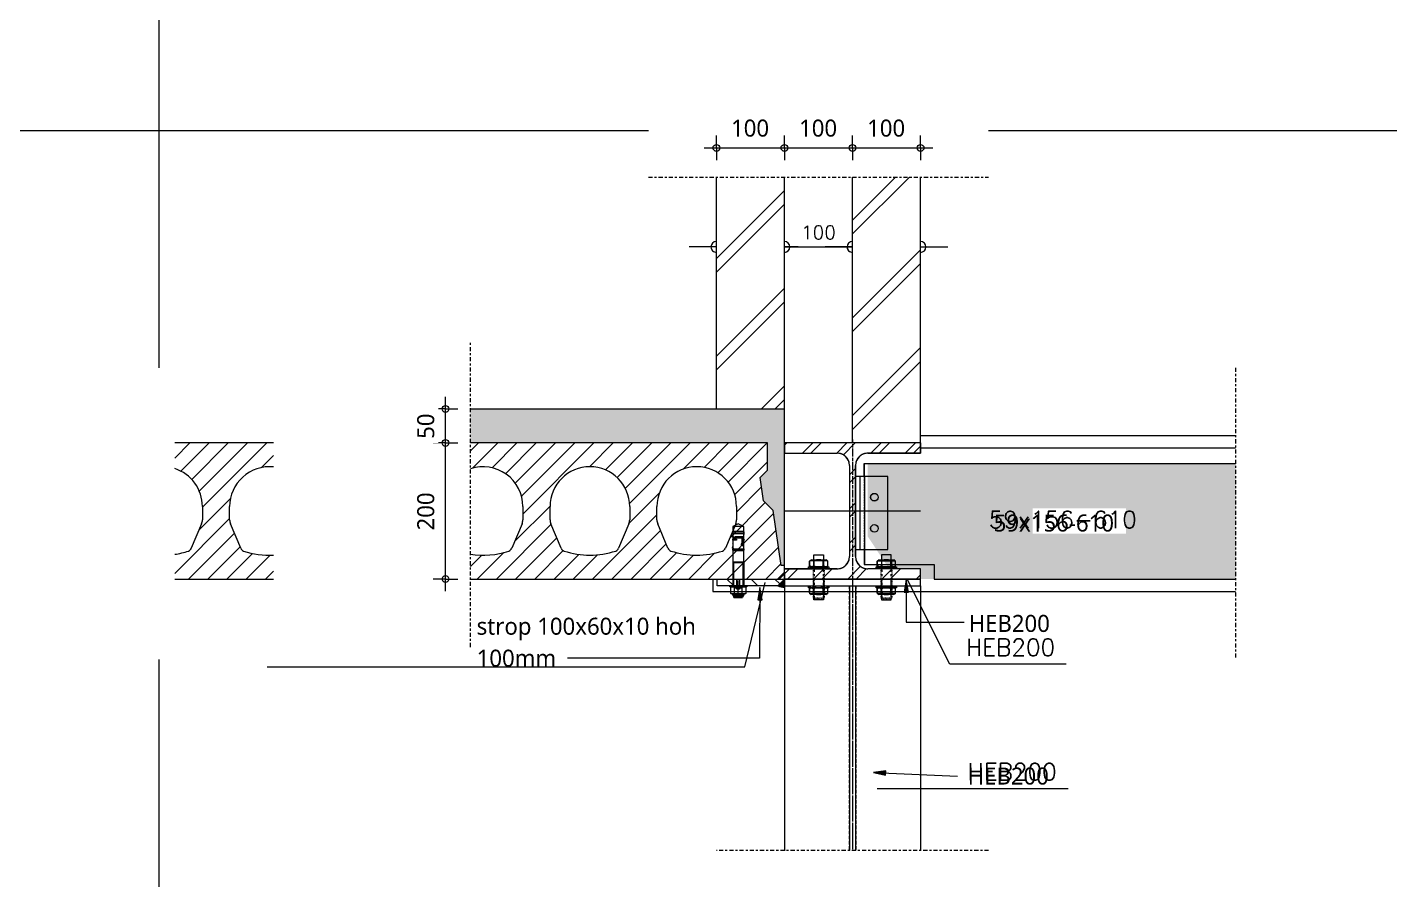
# Model space of a CAD drawing. Header units: millimetres. Extents: x -14163 to 55687, y -143 to 37302.
# Drawn here: x 22237 to 24240, y 33113 to 34366 of the extents above; entities that cross this region are included whole.
import ezdxf

# ---------------------------------------------------------------- set-up
doc = ezdxf.new("R2010")
doc.units = ezdxf.units.MM
for name, pattern in [('Dash', [6.35, 3.175, -3.175]), ('IMPORT-CENTER _3_', [1016, 635, -127, 127, -127]), ('IMPORT-DASHED2 _2_', [190.5, 127, -63.5]), ('IMPORT-HIDDEN2 _2_', [95.25, 63.5, -31.75]), ('MV_center', [15, 6, -3, 3, -3]), ('MV_hartlijn_staal', [6.6, 5, -0.8, 0, -0.8]), ('Streep 1_1', [2, 1, -1])]:
    doc.linetypes.add(name, pattern=pattern)
for name, color, linetype, lineweight in [('A-ANNO-DIMS', 211, 'Continuous', 13), ('A-ANNO-DIMS-10', 211, 'Continuous', 13), ('A-DETL', 90, 'Continuous', 13), ('A-DETL-GENF', 92, 'Continuous', 18), ('A-DETL-GENF-HDLN', 1, 'Dash', 18), ('A-DETL-IDEN', 3, 'Continuous', 18), ('ARCERING', 55, 'Continuous', 13), ('AS', 1, 'IMPORT-CENTER _3_', 13), ('doorbraakdetails_dwg', 8, 'Continuous', 13), ('G-ANNO-TEXT', 231, 'Continuous', 13), ('MAATVOERING', 1, 'Continuous', 13), ('STAAL', 2, 'Continuous', 13)]:
    doc.layers.add(name, color=color, linetype=linetype, lineweight=lineweight)
doc.styles.add('RomanS', font='romans__.ttf', dxfattribs={"height": 635})
doc.styles.add('RomanS_2', font='romans__.ttf', dxfattribs={"height": 508})
doc.styles.add('Segoe UI_3', font='segoeui.ttf', dxfattribs={"height": 25})
doc.dimstyles.new('2_5_mm', dxfattribs={"dimscale": 304.8, "dimtxt": 26.184099, "dimasz": 0.032808, "dimexe": 0.059055, "dimexo": 0.0625, "dimgap": 0.029528, "dimtad": 1, "dimdec": 0, "dimzin": 0, "dimdsep": 46, "dimtxsty": 'Segoe UI_3', "dimblk1": 'DOTBLANK', "dimblk2": 'DOTBLANK', "dimsah": 1, "dimcen": 0.09, "dimdle": 0.059055, "dimazin": 0, "dimtfac": 1, "dimtdec": 4, "dimtix": 1, "dimtmove": 0, "dimatfit": 3, "dimfxl": 0.059055, "dimfxlon": 1, "dimtvp": 1, "dimtfill": 1, "dimtolj": 1, "dimtzin": 0, "dimarcsym": 2})
pattern_1 = [(45, (0, 0), (-71.84205, 71.84205), []), (45, (20.32, 0), (-71.84205, 71.84205), [])]

# ---------------------------------------------------------------- blocks, each defined once
blk = doc.blocks.new('doorbraakdetails_dwg_HE200B-V40-Details Constructie')
at = {"layer": 'STAAL'}
for centre, start, end in [((-114.3, -167.64), 70.028763, 90), ((-114.3, -167.64), 25.028763, 64.971237), ((114.3, -167.64), 115.028763, 154.971237), ((114.3, -167.64), 90, 109.971237), ((-114.3, -167.64), 360, 19.971237), ((114.3, -167.64), 160.028763, 180), ((-114.3, -848.36), 295.028763, 334.971237), ((-114.3, -848.36), 340.028763, 0), ((114.3, -848.36), 180, 199.971237), ((114.3, -848.36), 205.028763, 244.971237), ((-114.3, -848.36), 270, 289.971237), ((114.3, -848.36), 250.028763, 270)]:
    blk.add_arc(centre, 91.44, start, end, dxfattribs=at)
blk = doc.blocks.new('doorbraakdetails_dwg_MOER-5098697-Details Constructie')
at = {"layer": 'ARCERING', "color": 2}
for p, q in [((-5.08, 3.74), (-5.08, 0.32)), ((-3.81, 4.06), (3.81, 4.06)), ((-3.81, 0), (3.81, 0)), ((-2.54, 3.74), (-2.54, 0.32)), ((2.54, 3.74), (2.54, 0.32)), ((5.08, 3.74), (5.08, 0.32))]:
    blk.add_line(p, q, dxfattribs=at)
for centre, radius, start, end in [((-3.81, 1.4), 2.66, 61.49293, 118.50707), ((-3.81, 2.66), 2.66, 241.49293, 298.50707), ((0, -6.1), 10.16, 75.52249, 104.47751), ((0, 10.16), 10.16, 255.52249, 284.47751), ((3.81, 1.4), 2.66, 61.49293, 118.50707), ((3.81, 2.66), 2.66, 241.49293, 298.50707)]:
    blk.add_arc(centre, radius, start, end, dxfattribs=at)
blk = doc.blocks.new('doorbraakdetails_dwg_MOER_BOUT_MOER12_1OP10-V58-Details Constructie')
at = {"layer": 'MAATVOERING', "color": 2}
blk.add_line((15, 967), (15, 1397), dxfattribs=at)
at = {"layer": 'MAATVOERING', "color": 2, "flags": 128}
for points in [[(15, 1397), (320, 1397), (320, 967)], [(320, 652), (320, 5), (15, 5), (15, 652)]]:
    blk.add_lwpolyline(points, dxfattribs=at)
at = {"xscale": 56.25, "yscale": 56.25, "zscale": 56.25, "rotation": 180}
for p in [(168, 1219), (168, 430)]:
    blk.add_blockref('doorbraakdetails_dwg_MOER-5098697-Details Constructie', p, dxfattribs=at)
blk = doc.blocks.new('doorbraakdetails_dwg_MOER_BOUT_MOER12_1OP10-V59-Details Constructie')
at = {"layer": 'MAATVOERING', "color": 2}
blk.add_line((15, 967), (15, 1397), dxfattribs=at)
at = {"layer": 'MAATVOERING', "color": 2, "flags": 128}
for points in [[(15, 1397), (320, 1397), (320, 967)], [(320, 652), (320, 5), (15, 5), (15, 652)]]:
    blk.add_lwpolyline(points, dxfattribs=at)
at = {"xscale": 56.25, "yscale": 56.25, "zscale": 56.25, "rotation": 180}
for p in [(168, 1219), (168, 430)]:
    blk.add_blockref('doorbraakdetails_dwg_MOER-5098697-Details Constructie', p, dxfattribs=at)
blk = doc.blocks.new('doorbraakdetails_dwg_DOT2035-V12-Details Constructie')
at = {"layer": 'MAATVOERING'}
blk.add_line((0, 0), (10.16, 0), dxfattribs=at)
for start, end in [(360, 90), (270, 360)]:
    blk.add_arc((0, 0), 2.03, start, end, dxfattribs=at)
blk = doc.blocks.new('doorbraakdetails_dwg_DOT2035-V48-Details Constructie')
at = {"layer": 'MAATVOERING'}
blk.add_line((-5.08, 0), (0, 0), dxfattribs=at)
blk.add_arc((0, 0), 2.03, 90, 270, dxfattribs=at)
blk = doc.blocks.new('doorbraakdetails_dwg-4168051-Details Constructie')
at = {"layer": 'ARCERING'}
h = blk.add_hatch(color=8, dxfattribs=at)
h.paths.add_polyline_path([(216029, 171274), (222164, 171274), (222164, 175592), (208429, 175592), (208429, 172872), (209227, 171655), (210403, 171655), (210403, 171274)])
h.paths.add_polyline_path([(218078, 172962), (214585, 172962), (214585, 173914), (218078, 173914)])
blk.add_hatch(color=8, dxfattribs=at).paths.add_polyline_path([(205323, 170971), (205323, 171274), (205076, 171020), (205156, 170995), (205239, 170978)])
at = {"color": 250, "lineweight": 13}
blk.add_line((208134, 175104), (208134, 172371), dxfattribs=at)
at = {"color": 250, "lineweight": 13, "flags": 128}
blk.add_lwpolyline([(207977, 172371), (209177, 172371), (209177, 175104), (207977, 175104)], dxfattribs=at)
at = {"color": 1, "lineweight": 13, "flags": 128}
blk.add_lwpolyline([(205069, 171274), (205128, 171274), (205323, 171469)], dxfattribs=at)
at = {"color": 250, "lineweight": 13}
for centre in [(208683, 174328), (208683, 173163)]:
    blk.add_circle(centre, 142, dxfattribs=at)
blk.add_arc((205350, 171757), 787, 249.5793, 268.0301, dxfattribs=at)
at = {"layer": 'ARCERING'}
for p, q in [((222164, 176617), (210657, 176617)), ((203432, 171020), (203178, 171274)), ((204330, 171020), (204076, 171274)), ((205145, 171092), (204963, 171274))]:
    blk.add_line(p, q, dxfattribs=at)
at = {"layer": 'ARCERING', "flags": 128}
blk.add_lwpolyline([(202647, 171274), (202647, 170812), (222164, 170812)], dxfattribs=at)
at = {"layer": 'AS'}
for p, q in [((203600, 170589), (203600, 171274)), ((207863, 171274), (207863, 161131))]:
    blk.add_line(p, q, dxfattribs=at)
at = {"layer": 'MAATVOERING'}
for p, q in [((181974, 179157), (181974, 223774)), ((200243, 188003), (161641, 188003)), ((242294, 188003), (212943, 188003)), ((205831, 183672), (207355, 183672)), ((181974, 2540), (181974, 168272)), ((215915, 163443), (208781, 163443))]:
    blk.add_line(p, q, dxfattribs=at)
at = {"layer": 'MAATVOERING', "flags": 128}
for points in [[(186006, 167998), (203846, 167998), (204597, 171149)], [(215841, 168090), (211495, 168090), (209904, 171274)]]:
    blk.add_lwpolyline(points, dxfattribs=at)
at = {"layer": 'STAAL', "color": 1}
blk.add_line((210657, 176176), (222164, 176176), dxfattribs=at)
at = {"layer": 'STAAL', "linetype": 'IMPORT-HIDDEN2 _2_'}
blk.add_line((208303, 175104), (208303, 172371), dxfattribs=at)
at = {"layer": 'STAAL', "linetype": 'IMPORT-DASHED2 _2_'}
for p, q in [((207736, 171020), (207736, 161131)), ((207990, 171020), (207990, 161131))]:
    blk.add_line(p, q, dxfattribs=at)
at = {"layer": 'STAAL'}
blk.add_line((210403, 171020), (210403, 161131), dxfattribs=at)
at = {"layer": 'STAAL', "flags": 128}
for points in [[(208303, 175104), (208303, 175592), (222164, 175592)], [(208303, 172371), (208303, 171817), (210911, 171817), (210911, 171274), (222164, 171274)], [(205323, 171274), (205076, 171020), (202812, 171020), (202812, 171274)], [(203650, 171274), (203650, 170892), (203549, 170892), (203549, 171274)], [(205069, 171274), (205323, 171274), (205323, 171020), (205323, 161131)], [(205323, 171020), (210403, 171020), (210403, 171274)]]:
    blk.add_lwpolyline(points, dxfattribs=at)
blk.add_lwpolyline([(203460, 170994), (203460, 170943), (203740, 170943), (203740, 170994)], close=True, dxfattribs=at)
at = {"xscale": 100, "yscale": 100, "zscale": 100, "rotation": 180}
for name, p in [('doorbraakdetails_dwg_DOT2035-V12-Details Constructie', (202783, 183672)), ('doorbraakdetails_dwg_DOT2035-V48-Details Constructie', (205323, 183672)), ('doorbraakdetails_dwg_DOT2035-V12-Details Constructie', (207863, 183672))]:
    blk.add_blockref(name, p, dxfattribs=at)
for name, p, xscale, yscale, zscale in [('doorbraakdetails_dwg_DOT2035-V12-Details Constructie', (205323, 183672), 100, 100, 100), ('doorbraakdetails_dwg_DOT2035-V48-Details Constructie', (207863, 183672), 100, 100, 100), ('doorbraakdetails_dwg_DOT2035-V12-Details Constructie', (210403, 183672), 100, 100, 100), ('doorbraakdetails_dwg_HE200B-V40-Details Constructie', (207863, 176354), 5, 5, 5), ('doorbraakdetails_dwg_MOER_BOUT_MOER12_1OP10-V58-Details Constructie', (206396, 170487), 1.2075, 1.2075, 1.2075)]:
    blk.add_blockref(name, p, dxfattribs=dict(xscale=xscale, yscale=yscale, zscale=zscale))
at = {"extrusion": (0, 0, -1), "xscale": 1.2075, "yscale": 1.2075, "zscale": -1.2075}
blk.add_blockref('doorbraakdetails_dwg_MOER_BOUT_MOER12_1OP10-V59-Details Constructie', (-209330, 170487), dxfattribs=at)
at = {"layer": 'MAATVOERING', "color": 2, "line_spacing_factor": 0.983083}
for s, insert, char_height, width, attachment_point, style in [('100', (206593, 184467), 508, 1763.82, 2, 'RomanS_2'), ('59x156-610', (212951, 173812), 635, 7454.39, 1, 'RomanS'), ('HEB200', (212108, 169041), 635, 4670.59, 1, 'RomanS'), ('HEB200', (212165, 164394), 635, 4670.59, 1, 'RomanS')]:
    blk.add_mtext(s, dxfattribs=dict(at, insert=insert, char_height=char_height, width=width, attachment_point=attachment_point, style=style))
blk = doc.blocks.new('28 Staalprofielen- IPE_HEA_HEB 2d - HEB200-V98-Details Constructie')
at = {"layer": 'A-DETL-GENF', "lineweight": 13}
h = blk.add_hatch(dxfattribs=at)
h.set_pattern_fill('FP_194', color=256, style=0, pattern_type=2)
h.set_pattern_definition([(45, (-23450.02, -33655.008), (-25.144717, 25.144717), []), (45, (-23450.02, -33616.908), (-25.144717, 25.144717), [])])
h.paths.add_polyline_path([(100, -100), (100, -85), (22.5, -85), (17.8, -84.4), (13.5, -82.6), (9.8, -79.7), (6.9, -76), (5.1, -71.7), (4.5, -67), (4.5, 67), (5.1, 71.7), (6.9, 76), (9.8, 79.7), (13.5, 82.6), (17.8, 84.4), (22.5, 85), (100, 85), (100, 100), (-100, 100), (-100, 85), (-22.5, 85), (-17.8, 84.4), (-13.5, 82.6), (-9.8, 79.7), (-6.9, 76), (-5.1, 71.7), (-4.5, 67), (-4.5, -67), (-5.1, -71.7), (-6.9, -76), (-9.8, -79.7), (-13.5, -82.6), (-17.8, -84.4), (-22.5, -85), (-100, -85), (-100, -100), (21.3, -100)])
at = {"layer": 'A-DETL-GENF', "linetype": 'MV_hartlijn_staal', "lineweight": 13}
blk.add_line((0, 105), (0, -100), dxfattribs=at)
at = {"layer": 'A-DETL-GENF'}
for p, q in [((100, 100), (-100, 100)), ((-100, 100), (-100, 85)), ((100, 100), (-100, 100)), ((-100, 100), (-100, 85)), ((-100, 85), (-22.5, 85)), ((-100, 85), (-22.5, 85)), ((22.5, 85), (100, 85)), ((100, 85), (22.5, 85)), ((100, 85), (100, 100)), ((100, 100), (100, 85)), ((-4.5, 67), (-4.5, -67)), ((-4.5, 67), (-4.5, -67)), ((4.5, -67), (4.5, 67)), ((4.5, 67), (4.5, -67)), ((-100, 0), (100, 0)), ((-22.5, -85), (-100, -85)), ((-100, -85), (-22.5, -85)), ((-100, -90), (-100, -100)), ((-100, -100), (-100, -90)), ((-100, -100), (100, -100)), ((100, -100), (-100, -100)), ((100, -85), (22.5, -85)), ((100, -85), (22.5, -85)), ((100, -100), (100, -85)), ((100, -100), (100, -85))]:
    blk.add_line(p, q, dxfattribs=at)
for centre, start, end in [((-22.5, 67), 0, 90), ((-22.5, 67), 360, 90), ((22.5, 67), 90, 180), ((22.5, 67), 90, 180), ((-22.5, -67), 270, 0), ((-22.5, -67), 270, 0), ((22.5, -67), 180, 270), ((22.5, -67), 180, 270)]:
    blk.add_arc(centre, 18, start, end, dxfattribs=at)
blk = doc.blocks.new('00 bout_moer - M16-4299269-Details Constructie')
at = {"layer": 'A-DETL-GENF'}
for p, q in [((-13, 11.6), (-11.7, 13)), ((-13, 11.6), (-11.1, 7.4)), ((-13, -11.1), (-13, 11.6)), ((-11.1, 7.4), (-13, 3.2)), ((-13, 3.2), (-13, -3.2)), ((-11.7, 13), (-4, 13)), ((-11.1, 7.4), (-4.6, 7.4)), ((-4.6, 7.4), (-2.8, 11.6)), ((-2.8, 3.2), (-4.6, 7.4)), ((-4, 13), (-2.8, 11.6)), ((-2.8, 0), (-2.8, 14.9)), ((-2.8, 14.9), (0, 14.9)), ((-2.8, 11.6), (-2.8, 0)), ((-2.8, -3.2), (-2.8, 3.2)), ((-2.8, -14.9), (-2.8, 0)), ((-2.8, 0), (-2.8, -11.1)), ((0, 14.9), (0, -14.9)), ((25, -14.9), (25, 14.9)), ((25, 14.9), (27.8, 14.9)), ((27.8, 14.9), (27.8, 0)), ((27.8, 11.1), (29.2, 13)), ((27.8, 0), (27.8, 11.1)), ((27.8, 11.1), (29.6, 7.2)), ((29.6, 7.2), (27.8, 3.2)), ((27.8, 3.2), (27.8, -3.2)), ((27.8, -11.6), (27.8, 0)), ((27.8, 0), (27.8, -14.9)), ((29.2, 13), (36.8, 13)), ((36.1, 7.2), (29.6, 7.2)), ((36.1, 7.2), (38, 11.1)), ((38, 3.2), (36.1, 7.2)), ((36.8, 13), (38, 11.1)), ((38, 11.1), (38, -11.6)), ((38, -3.2), (38, 3.2)), ((-13, -3.2), (-11.1, -7.2)), ((-11.1, -7.2), (-13, -11.1)), ((-11.8, -13), (-13, -11.1)), ((-4.2, -13), (-11.8, -13)), ((-11.1, -7.2), (-4.6, -7.2)), ((-4.6, -7.2), (-2.8, -3.2)), ((-2.8, -11.1), (-4.6, -7.2)), ((-2.8, -11.1), (-4.2, -13)), ((0, -14.9), (-2.8, -14.9)), ((27.8, -14.9), (25, -14.9)), ((27.8, -3.2), (29.6, -7.4)), ((29.6, -7.4), (27.8, -11.6)), ((29, -13), (27.8, -11.6)), ((36.7, -13), (29, -13)), ((36.1, -7.4), (29.6, -7.4)), ((36.1, -7.4), (38, -3.2)), ((38, -11.6), (36.1, -7.4)), ((38, -11.6), (36.7, -13))]:
    blk.add_line(p, q, dxfattribs=at)
at = {"layer": 'A-DETL-GENF', "linetype": 'Streep 1_1', "lineweight": 13}
for p, q in [((0, 8), (42.7, 8)), ((44.7, 6.5), (42.7, 8)), ((42.7, -8), (42.7, 8)), ((44.7, 6.5), (44.7, -6.5)), ((0, -8), (42.7, -8)), ((44.7, -6.5), (42.7, -8))]:
    blk.add_line(p, q, dxfattribs=at)
at = {"layer": 'A-DETL-GENF-HDLN'}
for p, q in [((0, 8), (1.5, 6.5)), ((0, 8), (0, -8)), ((1.5, 6.5), (42.7, 6.5)), ((0, -8), (1.5, -6.5)), ((1.5, -6.5), (42.7, -6.5))]:
    blk.add_line(p, q, dxfattribs=at)
blk = doc.blocks.new('23 VBI kanaalplaat - KPV200-V99-Details Constructie')
at = {"layer": 'A-DETL-GENF', "lineweight": 5}
h = blk.add_hatch(dxfattribs=at)
h.set_pattern_fill('FP_195', color=256, style=0, pattern_type=2)
h.set_pattern_definition([(45, (-22150.019, -33555.008), (-14.142136, 14.142136), [])])
h.paths.add_polyline_path([(738.5, 0), (1190, 0), (1200, 10), (1200, 20), (1195, 20), (1183.5, 100.6), (1169.3, 114.7), (1164.4, 149.4), (1175, 160), (1175, 200), (738.5, 200), (738.5, 161.9), (741.9, 163), (749.4, 164.5), (757, 165), (764.6, 164.5), (772.1, 163), (779.4, 160.5), (786.3, 157.2), (792.6, 152.9), (798.4, 147.9), (803.4, 142.1), (807.7, 135.8), (811, 128.9), (813.5, 121.6), (815, 114.2), (815.5, 106.5), (815.5, 86.9), (815.2, 83.9), (814.3, 81.1), (799.2, 45.1), (798.5, 43.8), (797.5, 42.7), (796.3, 41.8), (795, 41.2), (782.5, 37.7), (769.9, 35.7), (757, 35), (744.1, 35.7), (738.5, 36.6), (738.5, 26.8)])
h.paths.add_polyline_path([(303.8, 0), (448.8, 0), (448.8, 35.3), (443, 35), (430.1, 35.7), (417.5, 37.7), (405, 41.2), (403.7, 41.8), (402.5, 42.7), (401.5, 43.8), (400.8, 45.1), (385.7, 81.1), (384.8, 83.9), (384.5, 86.9), (384.5, 106.5), (385, 114.2), (386.5, 121.6), (389, 128.9), (392.3, 135.8), (396.6, 142.1), (401.6, 147.9), (407.4, 152.9), (413.8, 157.2), (420.7, 160.6), (427.9, 163), (435.4, 164.5), (443, 165), (448.8, 164.6), (448.8, 200), (303.8, 200), (303.8, 162.1), (308.4, 160.5), (315.3, 157.2), (321.6, 152.9), (327.4, 147.9), (332.4, 142.1), (336.7, 135.8), (340, 128.9), (342.5, 121.6), (344, 114.2), (344.5, 106.5), (344.5, 86.9), (344.2, 83.9), (343.3, 81.1), (328.2, 45.1), (327.5, 43.8), (326.5, 42.7), (325.3, 41.8), (324, 41.2), (311.5, 37.7), (303.8, 36.5), (303.8, 17.4)])
h.paths.add_polyline_path([(14.1, 0), (14.1, 83.6), (5, 20), (0, 20), (0, 10), (10, 0)])
h.paths.add_polyline_path([(1071, 35), (1058.1, 35.7), (1045.5, 37.7), (1033, 41.2), (1031.7, 41.8), (1030.5, 42.7), (1029.5, 43.8), (1028.8, 45.1), (1013.7, 81.1), (1012.8, 83.9), (1012.5, 86.9), (1012.5, 106.5), (1013, 114.2), (1014.5, 121.6), (1017, 128.9), (1020.3, 135.8), (1024.6, 142.1), (1029.6, 147.9), (1035.4, 152.9), (1041.8, 157.2), (1048.6, 160.5), (1055.9, 163), (1063.4, 164.5), (1071, 165), (1078.6, 164.5), (1086.1, 163), (1093.4, 160.5), (1100.3, 157.2), (1106.6, 152.9), (1112.4, 147.9), (1117.4, 142.1), (1121.7, 135.8), (1125, 128.9), (1127.5, 121.6), (1129, 114.2), (1129.5, 106.5), (1129.5, 86.9), (1129.2, 83.9), (1128.3, 81.1), (1113.2, 45.1), (1112.5, 43.8), (1111.5, 42.7), (1110.3, 41.8), (1109, 41.2), (1096.5, 37.7), (1083.9, 35.7)])
h.paths.add_polyline_path([(914, 35), (901.1, 35.7), (888.5, 37.7), (876, 41.2), (874.7, 41.8), (873.5, 42.7), (872.5, 43.8), (871.8, 45.1), (856.7, 81.1), (855.8, 83.9), (855.5, 86.9), (855.5, 106.5), (856, 114.2), (857.5, 121.6), (860, 128.9), (863.3, 135.8), (867.6, 142.1), (872.6, 147.9), (878.4, 152.9), (884.8, 157.2), (891.6, 160.5), (898.9, 163), (906.4, 164.5), (914, 165), (921.6, 164.5), (929.1, 163), (936.4, 160.5), (943.3, 157.2), (949.6, 152.9), (955.4, 147.9), (960.4, 142.1), (964.7, 135.8), (968, 128.9), (970.5, 121.6), (972, 114.2), (972.5, 106.5), (972.5, 86.9), (972.2, 83.9), (971.3, 81.1), (956.2, 45.1), (955.5, 43.8), (954.5, 42.7), (953.3, 41.8), (952, 41.2), (939.5, 37.7), (926.9, 35.7)])
at = {"layer": 'A-DETL-GENF'}
for p, q in [((448.8, 200), (303.8, 200)), ((1175, 200), (738.5, 200)), ((1175, 160), (1175, 200)), ((1164.4, 149.4), (1175, 160)), ((1169.3, 114.7), (1164.4, 149.4)), ((344.5, 106.5), (344.5, 86.9)), ((384.5, 86.9), (384.5, 106.5)), ((815.5, 106.5), (815.5, 86.9)), ((855.5, 86.9), (855.5, 106.5)), ((972.5, 106.5), (972.5, 86.9)), ((1012.5, 86.9), (1012.5, 106.5)), ((1129.5, 106.5), (1129.5, 86.9)), ((1183.5, 100.6), (1169.3, 114.7)), ((1195, 20), (1183.5, 100.6)), ((14.1, 83.6), (5, 20)), ((343.3, 81.1), (328.2, 45.1)), ((400.8, 45.1), (385.7, 81.1)), ((814.3, 81.1), (799.2, 45.1)), ((871.8, 45.1), (856.7, 81.1)), ((971.3, 81.1), (956.2, 45.1)), ((1028.8, 45.1), (1013.7, 81.1)), ((1128.3, 81.1), (1113.2, 45.1)), ((5, 20), (0, 20)), ((0, 20), (0, 10)), ((0, 10), (10, 0)), ((10, 0), (14.1, 0)), ((303.8, 0), (448.8, 0)), ((738.5, 0), (1190, 0)), ((1190, 0), (1200, 10)), ((1200, 20), (1195, 20)), ((1200, 10), (1200, 20))]:
    blk.add_line(p, q, dxfattribs=at)
for centre, radius, start, end in [((286, 106.5), 58.5, 0, 72.2713), ((443, 106.5), 58.5, 84.3323, 180), ((757, 106.5), 58.5, 0, 108.5178), ((914, 106.5), 58.5, 0, 180), ((1071, 106.5), 58.5, 0, 180), ((329.5, 86.9), 15, 337.2259, 360), ((399.5, 86.9), 15, 180, 202.7741), ((800.5, 86.9), 15, 337.2259, 0), ((870.5, 86.9), 15, 180, 202.7741), ((957.5, 86.9), 15, 337.2259, 0), ((1027.5, 86.9), 15, 180, 202.7741), ((1114.5, 86.9), 15, 337.2259, 0), ((286, 155.3), 120.3, 278.5262, 288.4104), ((321.8, 47.8), 7, 288.4104, 337.2259), ((407.2, 47.8), 7, 202.7741, 251.5896), ((443, 155.3), 120.3, 251.5896, 272.754), ((757, 155.3), 120.3, 261.1037, 288.4104), ((792.8, 47.8), 7, 288.4104, 337.2259), ((878.2, 47.8), 7, 202.7741, 251.5896), ((914, 155.3), 120.3, 251.5896, 288.4104), ((949.8, 47.8), 7, 288.4104, 337.2259), ((1035.2, 47.8), 7, 202.7741, 251.5896), ((1071, 155.3), 120.3, 251.5896, 288.4104), ((1106.8, 47.8), 7, 288.4104, 337.2259)]:
    blk.add_arc(centre, radius, start, end, dxfattribs=at)
blk = doc.blocks.new('28 snelboutanker 2d - Snelboutanker M16-3577383-Details Constructie')
at = {"layer": 'A-DETL-GENF', "lineweight": 5}
for p, q in [((-12.5, 1.6), (-10.5, 1.6)), ((-12.5, 0), (-12.5, 1.6)), ((12.5, 0), (-12.5, 0)), ((-11.2, 11.5), (-10.5, 11.9)), ((-11.2, 2), (-11.2, 11.5)), ((-10.5, 1.6), (-11.2, 2)), ((-10.5, 11.9), (10.5, 11.9)), ((10.5, 1.6), (-10.5, 1.6)), ((-8, 13.2), (-6.7, 15.2)), ((-8, 13.2), (8, 13.2)), ((-8, 13.2), (-8, 11.9)), ((-6.7, 16.3), (-6.3, 17.4)), ((-6.7, 16.3), (-6.7, 15.2)), ((-6.7, 16.3), (6.8, 16.3)), ((-6.7, 15.2), (6.8, 15.2)), ((6.4, 17.4), (-6.3, 17.4)), ((-5.4, 10.9), (-5.4, 2.5)), ((5.4, 10.9), (5.4, 2.5)), ((6.4, 17.4), (6.8, 16.3)), ((6.8, 15.2), (6.8, 16.3)), ((6.8, 15.2), (8, 13.2)), ((8, 13.2), (8, 11.9)), ((10.5, 11.9), (11.2, 11.5)), ((11.2, 2), (10.5, 1.6)), ((10.5, 1.6), (12.5, 1.6)), ((11.2, 11.5), (11.2, 2)), ((12.5, 1.6), (12.5, 0)), ((-8, 0), (-8, -33.8)), ((-8, -33.8), (-8, 0)), ((-7.2, 0), (-7.2, -33.8)), ((7.2, -33.8), (7.2, 0)), ((8, -33.8), (8, 0)), ((-8, -33.8), (8, -33.8)), ((-7.5, -34.7), (-8, -33.8)), ((-7.5, -52), (-7.5, -34.7)), ((-7.5, -34.7), (7.5, -34.7)), ((7.5, -34.7), (8, -33.8)), ((7.5, -34.7), (7.5, -52)), ((-8, -54.2), (-8, -87)), ((-7.9, -52.2), (7.9, -52.2)), ((-7.9, -54.2), (-7.9, -52.2)), ((7.9, -54.2), (-7.9, -54.2)), ((7.5, -52), (-7.5, -52)), ((-1, -54.2), (-7, -54.2)), ((7.3, -54.2), (7.3, -55.2)), ((7.3, -55.2), (8.7, -55.2)), ((7.9, -52.2), (7.9, -54.2)), ((8, -87), (8, -54.2)), ((8.7, -55.2), (8, -58)), ((-8, -68.6), (-8.4, -67.2)), ((-6.9, -67.2), (-8.4, -67.2)), ((-8, -68.6), (-6.9, -68.6)), ((-7.4, -70.2), (-8, -72)), ((-8, -70.2), (-6.1, -70.2)), ((-8, -72), (-6.3, -72)), ((-7.9, -76.8), (-7.4, -73.2)), ((7.9, -76.8), (-7.9, -76.8)), ((-7.9, -79.2), (-7.9, -76.8)), ((7.9, -79.2), (-7.9, -79.2)), ((-6.2, -70.7), (-7.6, -70.7)), ((-7.5, -67.2), (-7.5, -68.6)), ((-7.4, -73.2), (-7.2, -72)), ((-7.3, -61.7), (-7, -60.7)), ((-7.1, -80), (7.1, -80)), ((-6.9, -67.2), (-6.9, -68.6)), ((-6.1, -70.2), (-6.6, -72)), ((-5.7, -62.2), (-6.4, -61.4)), ((-6.3, -70.2), (-6.3, -61.6)), ((-6.3, -72), (-5.7, -70.2)), ((-6.1, -61.8), (-6.1, -70.2)), ((-5.7, -70.2), (-5.7, -62.2)), ((-5.6, -61.7), (-5.6, -70.2)), ((-5.6, -70.2), (-5.5, -72)), ((-5.6, -70.2), (8, -70.2)), ((-5.6, -70.7), (7.6, -70.7)), ((-5.5, -72), (5.1, -72)), ((2.8, -68.6), (2.8, -67.2)), ((2.8, -67.2), (7.9, -67.2)), ((7.9, -68.6), (2.8, -68.6)), ((5.1, -72), (5.1, -71.2)), ((5.1, -71.2), (6.8, -71.2)), ((6.4, -72), (6.4, -71.2)), ((8, -72), (6.4, -72)), ((6.8, -71.2), (6.8, -72)), ((7.2, -72), (7.4, -73.2)), ((7.4, -61.4), (8, -62.2)), ((7.4, -70.2), (8, -72)), ((7.4, -73.2), (7.9, -76.8)), ((7.9, -67.2), (7.9, -68.6)), ((7.9, -76.8), (7.9, -79.2)), ((-8, -87), (0.3, -91.2)), ((-8, -87), (8, -87)), ((0.3, -91.2), (8, -87))]:
    blk.add_line(p, q, dxfattribs=at)
for centre, radius, start, end in [((-8.9, 4.5), 7.36, 61.7668, 108.2332), ((-8.9, 9), 7.36, 251.7668, 298.2332), ((0, -34.8), 46, 83.2541, 96.7459), ((0, 18.2), 16.6, 251.013, 288.987), ((8.9, 4.5), 7.36, 71.7668, 118.2332), ((8.9, 9), 7.36, 241.7668, 288.2332), ((-7.4, -54.8), 0.6, 89.8954, 180), ((-5.9, -61), 1.78, 84.9998, 188.2319), ((-5.3, -61.2), 2.05, 103.7381, 195.3956), ((-4.9, -61.2), 2.1, 109.438, 164.2427), ((-6.2, -61.1), 1.91, 354.1759, 78.0781), ((9.4, -60.7), 1.88, 136.4811, 166.2224), ((-7.1, -79.2), 0.8, 180, 270), ((-7.4, -61.4), 0.356, 150.6084, 288.882), ((-4.6, -61.4), 0.341, 227.5131, 29.3441), ((7.1, -79.2), 0.8, 270, 0), ((13.1, -61.5), 5.66, 167.2611, 178.8521)]:
    blk.add_arc(centre, radius, start, end, dxfattribs=at)
for points in [[(-7.3, -61.7), (-6.9, -61.2), (-6.4, -60.8), (-6.3, -61.6)], [(-4.8, -61.7), (-5.2, -61.2), (-5.6, -60.9), (-5.6, -61.7)]]:
    blk.add_open_spline(points, degree=3, dxfattribs=at)
blk = doc.blocks.new('NLRS_00_DI_maskeer - Type 1-4234381-Details Constructie')
at = {"layer": 'A-DETL-GENF', "linetype": 'MV_center'}
blk.add_line((-100, 0), (300, 0), dxfattribs=at)
blk = doc.blocks.new('NLRS_00_DI_maskeer - Type 1-4234379-Details Constructie')
at = {"layer": 'A-DETL-GENF', "linetype": 'MV_center'}
blk.add_line((350, 0), (-100, 0), dxfattribs=at)
blk = doc.blocks.new('NLRS_00_DI_maskeer - Type 1-4235025-Details Constructie')
at = {"layer": 'A-DETL-GENF', "linetype": 'MV_center'}
blk.add_line((328.6, 0), (-100, 0), dxfattribs=at)
blk = doc.blocks.new('NLRS_00_DI_maskeer - Type 1-4235026-Details Constructie')
at = {"layer": 'A-DETL-GENF', "linetype": 'MV_center'}
blk.add_line((-100, 0), (400, 0), dxfattribs=at)
blk = doc.blocks.new('DIMBLOCK223-Details Constructie')
at = {"layer": 'A-ANNO-DIMS-10'}
for p, q in [((22851.8, 33755), (22833.8, 33755)), ((22851.8, 33537), (22851.8, 33755)), ((22851.8, 33755), (22869.8, 33755)), ((22851.8, 33555), (22833.8, 33555)), ((22851.8, 33555), (22869.8, 33555))]:
    blk.add_line(p, q, dxfattribs=at)
for centre in [(22851.8, 33755), (22851.8, 33555)]:
    blk.add_circle(centre, 5, dxfattribs=at)
at = {"layer": 'A-ANNO-DIMS-10', "color": 0, "insert": (22810.2, 33626.4), "char_height": 25, "width": 68.555, "attachment_point": 1, "rotation": 90, "line_spacing_factor": 1.142579, "style": 'Segoe UI_3', "bg_fill": 3, "box_fill_scale": 1.25, "bg_fill_color": 9, "bg_fill_true_color": 13158600, "bg_fill_transparency": 0}
blk.add_mtext('200', dxfattribs=at)
blk = doc.blocks.new('_DotBlank')
at = {"color": 0, "linetype": 'ByBlock', "lineweight": -2}
blk.add_line((-0.5, 0), (-1, 0), dxfattribs=at)
blk.add_circle((0, 0), 0.5, dxfattribs=at)
blk = doc.blocks.new('DIMBLOCK224-Details Constructie')
at = {"layer": 'A-ANNO-DIMS-10'}
for p, q in [((22851.8, 33805), (22833.8, 33805)), ((22851.8, 33755), (22851.8, 33823)), ((22851.8, 33805), (22869.8, 33805)), ((22851.8, 33755), (22833.8, 33755)), ((22851.8, 33755), (22869.8, 33755))]:
    blk.add_line(p, q, dxfattribs=at)
for centre in [(22851.8, 33805), (22851.8, 33755)]:
    blk.add_circle(centre, 5, dxfattribs=at)
at = {"layer": 'A-ANNO-DIMS-10', "color": 0, "insert": (22810.2, 33761), "char_height": 25, "width": 45.703, "attachment_point": 1, "rotation": 90, "line_spacing_factor": 1.142579, "style": 'Segoe UI_3', "bg_fill": 3, "box_fill_scale": 1.25, "bg_fill_color": 9, "bg_fill_true_color": 13158600, "bg_fill_transparency": 0}
blk.add_mtext('50', dxfattribs=at)
blk = doc.blocks.new('DIMBLOCK225-Details Constructie')
at = {"layer": 'A-ANNO-DIMS-10'}
for p, q in [((23250, 34188.7), (23250, 34206.7)), ((23350, 34188.7), (23350, 34206.7)), ((23232, 34188.7), (23350, 34188.7)), ((23250, 34188.7), (23250, 34170.7)), ((23350, 34188.7), (23350, 34170.7))]:
    blk.add_line(p, q, dxfattribs=at)
for centre in [(23250, 34188.7), (23350, 34188.7)]:
    blk.add_circle(centre, 5, dxfattribs=at)
at = {"layer": 'A-ANNO-DIMS-10', "color": 0, "insert": (23271.5, 34230.3), "char_height": 25, "width": 68.555, "attachment_point": 1, "line_spacing_factor": 1.142579, "style": 'Segoe UI_3', "bg_fill": 3, "box_fill_scale": 1.25, "bg_fill_color": 9, "bg_fill_true_color": 13158600, "bg_fill_transparency": 0}
blk.add_mtext('100', dxfattribs=at)
blk = doc.blocks.new('DIMBLOCK226-Details Constructie')
at = {"layer": 'A-ANNO-DIMS-10'}
for p, q in [((23350, 34188.7), (23350, 34206.7)), ((23450, 34188.7), (23450, 34206.7)), ((23350, 34188.7), (23450, 34188.7)), ((23350, 34188.7), (23350, 34170.7)), ((23450, 34188.7), (23450, 34170.7))]:
    blk.add_line(p, q, dxfattribs=at)
for centre in [(23350, 34188.7), (23450, 34188.7)]:
    blk.add_circle(centre, 5, dxfattribs=at)
at = {"layer": 'A-ANNO-DIMS-10', "color": 0, "insert": (23371.5, 34230.3), "char_height": 25, "width": 68.555, "attachment_point": 1, "line_spacing_factor": 1.142579, "style": 'Segoe UI_3', "bg_fill": 3, "box_fill_scale": 1.25, "bg_fill_color": 9, "bg_fill_true_color": 13158600, "bg_fill_transparency": 0}
blk.add_mtext('100', dxfattribs=at)
blk = doc.blocks.new('DIMBLOCK227-Details Constructie')
at = {"layer": 'A-ANNO-DIMS-10'}
for p, q in [((23450, 34188.7), (23450, 34206.7)), ((23550, 34188.7), (23550, 34206.7)), ((23450, 34188.7), (23568, 34188.7)), ((23450, 34188.7), (23450, 34170.7)), ((23550, 34188.7), (23550, 34170.7))]:
    blk.add_line(p, q, dxfattribs=at)
for centre in [(23450, 34188.7), (23550, 34188.7)]:
    blk.add_circle(centre, 5, dxfattribs=at)
at = {"layer": 'A-ANNO-DIMS-10', "color": 0, "insert": (23471.5, 34230.3), "char_height": 25, "width": 68.555, "attachment_point": 1, "line_spacing_factor": 1.142579, "style": 'Segoe UI_3', "bg_fill": 3, "box_fill_scale": 1.25, "bg_fill_color": 9, "bg_fill_true_color": 13158600, "bg_fill_transparency": 0}
blk.add_mtext('100', dxfattribs=at)

msp = doc.modelspace()

# ---------------------------------------------------------------- hatches: boundary and pattern name
at = {"layer": 'A-DETL-GENF', "lineweight": 13}
h = msp.add_hatch(dxfattribs=at)
h.set_pattern_fill('FP_115', color=254, style=0, pattern_type=2)
h.set_pattern_definition(pattern_1)
h.paths.add_polyline_path([(23350, 33805), (23350, 34145.9), (23250, 34145.9), (23250, 33805)])
h = msp.add_hatch(dxfattribs=at)
h.set_pattern_fill('FP_115', color=254, style=0, pattern_type=2)
h.set_pattern_definition(pattern_1)
h.paths.add_polyline_path([(23472.5, 33755), (23550, 33755), (23550, 34145.9), (23450, 34145.9), (23450, 33755), (23471.3, 33755)])
at = {"layer": 'A-DETL-GENF'}
msp.add_hatch(color=9, dxfattribs=at).paths.add_polyline_path([(23350, 33575), (23350, 33805), (22888.5, 33805), (22888.5, 33755), (23325, 33755), (23325, 33715), (23314.4, 33704.3), (23319.4, 33669.8), (23333.5, 33655.6), (23345, 33575)])
at = {"layer": 'A-DETL-IDEN'}
msp.add_hatch(color=256, dxfattribs=at).paths.add_polyline_path([(23529.1, 33553.6), (23526, 33535.6), (23532.3, 33535.6)])
at = {"layer": 'G-ANNO-TEXT'}
for points in [[(23314, 33542.3), (23310.7, 33524.3), (23317, 33524.2)], [(23480.8, 33270.7), (23498.6, 33266.7), (23498.9, 33273.1)]]:
    msp.add_hatch(color=7, dxfattribs=at).paths.add_polyline_path(points)

# ---------------------------------------------------------------- linework, layer by layer
at = {"layer": 'A-DETL', "lineweight": 18}
for p, q in [((23250, 33805), (23250, 34145.9)), ((23350, 33805), (23350, 34145.9)), ((23450, 33755), (23450, 34145.9)), ((23550, 33755), (23550, 34145.9)), ((23350, 33555), (23350, 33955)), ((22888.5, 33805), (23350, 33805)), ((24013.1, 33765.4), (23550, 33765.4)), ((24013.1, 33765.4), (23560, 33765.4)), ((23550, 33748), (24013.1, 33748)), ((23560, 33748), (24013.1, 33748)), ((23467.4, 33705.8), (23467.4, 33725)), ((23467.4, 33725), (24013.1, 33725)), ((23501.8, 33705.8), (23453.5, 33705.8)), ((23460.7, 33705.8), (23460.7, 33598.2)), ((23467.4, 33705.8), (23467.4, 33598.2)), ((23501.8, 33598.2), (23501.8, 33705.8)), ((23453.5, 33598.2), (23501.8, 33598.2)), ((23467.4, 33598.2), (23467.4, 33576.4)), ((23467.4, 33576.4), (23570, 33576.4)), ((23570, 33576.4), (23570, 33555)), ((23251.2, 33545), (23251.2, 33555)), ((23340.3, 33545), (23251.2, 33545)), ((23350, 33555), (23340.3, 33545)), ((23350, 33545), (23350, 33555)), ((23350, 33555), (23350, 33543.1)), ((23350, 33545), (23350, 33155.7)), ((23350, 33545), (23550, 33545)), ((23445.5, 33545), (23445.5, 33155.7)), ((23454.5, 33545), (23454.5, 33155.7)), ((23550, 33545), (23550, 33555)), ((23550, 33545), (23550, 33155.7)), ((23570, 33555), (24013.1, 33555))]:
    msp.add_line(p, q, dxfattribs=at)
at = {"layer": 'A-DETL', "linetype": 'MV_hartlijn_staal'}
msp.add_line((23450, 33545), (23450, 33155.7), dxfattribs=at)
at = {"layer": 'A-DETL', "lineweight": 18}
for centre in [(23482.3, 33675.3), (23482.3, 33629.4)]:
    msp.add_circle(centre, 5.59, dxfattribs=at)
msp.add_arc((23351.1, 33574), 31, 249.5793, 268.0301, dxfattribs=at)
at = {"layer": 'A-DETL-IDEN'}
for p, q in [((23529.1, 33553.6), (23526, 33535.6)), ((23532.3, 33535.6), (23529.1, 33553.6)), ((23529.1, 33553.6), (23529.1, 33491.4)), ((23526, 33535.6), (23532.3, 33535.6)), ((23529.1, 33491.4), (23619.8, 33491.4))]:
    msp.add_line(p, q, dxfattribs=at)
at = {"layer": 'G-ANNO-TEXT', "color": 250}
for p, q in [((23314, 33542.3), (23310.7, 33524.3)), ((23310.7, 33524.3), (23317, 33524.2)), ((23314, 33542.3), (23313.2, 33438.6)), ((23317, 33524.2), (23314, 33542.3)), ((23313.2, 33438.6), (23031, 33438.6)), ((23498.9, 33273.1), (23480.8, 33270.7)), ((23480.8, 33270.7), (23498.6, 33266.7)), ((23480.8, 33270.7), (23604.3, 33265.4)), ((23498.6, 33266.7), (23498.9, 33273.1))]:
    msp.add_line(p, q, dxfattribs=at)

# ---------------------------------------------------------------- block references
at = {"layer": 'A-DETL-GENF', "linetype": 'MV_center'}
msp.add_blockref('NLRS_00_DI_maskeer - Type 1-4235026-Details Constructie', (23250, 34145.9), dxfattribs=at)
for name, p, rotation in [('NLRS_00_DI_maskeer - Type 1-4234379-Details Constructie', (22888.5, 33805), 270), ('NLRS_00_DI_maskeer - Type 1-4235025-Details Constructie', (24013.1, 33536.8), 90), ('NLRS_00_DI_maskeer - Type 1-4234381-Details Constructie', (23550, 33155.7), 180)]:
    msp.add_blockref(name, p, dxfattribs=dict(at, rotation=rotation))
at = {"layer": 'A-DETL-GENF'}
for name, p in [('23 VBI kanaalplaat - KPV200-V99-Details Constructie', (22150, 33555)), ('28 Staalprofielen- IPE_HEA_HEB 2d - HEB200-V98-Details Constructie', (23450, 33655))]:
    msp.add_blockref(name, p, dxfattribs=at)
at = {"layer": 'A-DETL-GENF', "lineweight": 5, "rotation": 180}
msp.add_blockref('28 snelboutanker 2d - Snelboutanker M16-3577383-Details Constructie', (23282.2, 33545), dxfattribs=at)
at = {"layer": 'A-DETL-GENF', "rotation": 269.9999999999995}
for p in [(23400.2, 33570), (23499.8, 33570)]:
    msp.add_blockref('00 bout_moer - M16-4299269-Details Constructie', p, dxfattribs=at)
at = {"layer": 'doorbraakdetails_dwg', "color": 2, "xscale": 0.039370078740157, "yscale": 0.039370078740157, "zscale": 0.039370078740157}
msp.add_blockref('doorbraakdetails_dwg-4168051-Details Constructie', (15266.4, 26811.9), dxfattribs=at)

# ---------------------------------------------------------------- texts
at = {"layer": 'G-ANNO-TEXT', "color": 7, "char_height": 25, "attachment_point": 1, "style": 'Segoe UI_3'}
for s, insert, width in [(' 59x156-610', (23649.1, 33649.8), 234.093), ('strop 100x60x10 hoh ', (22897.6, 33498.1), 406.456), ('100mm', (22897.6, 33451.1), 143.502), ('HEB200', (23619.3, 33277.9), 145.907)]:
    msp.add_mtext(s, dxfattribs=dict(at, insert=insert, width=width))

# ---------------------------------------------------------------- next in the draw order: texts
at = {"layer": 'A-DETL-IDEN', "lineweight": 13, "insert": (23620.8, 33502.2), "char_height": 25, "width": 145.907, "attachment_point": 1, "style": 'Segoe UI_3', "bg_fill": 3, "box_fill_scale": 1.25, "bg_fill_color": 9, "bg_fill_true_color": 13158600, "bg_fill_transparency": 0}
msp.add_mtext('HEB200', dxfattribs=at)

# ---------------------------------------------------------------- next in the draw order: dimensions: what is measured, and where the dimension line sits
at = {"layer": 'A-ANNO-DIMS'}
dim = msp.add_linear_dim(base=(23350, 34188.7), p1=(23250, 34170.7), p2=(23350, 34170.7), dimstyle='2_5_mm', override={"dimpost": '<>', "dimfxl": 100}, dxfattribs=at)
dim.commit()
dim.dimension.update_dxf_attribs({"geometry": 'DIMBLOCK225-Details Constructie', "text_midpoint": (23300, 34210.7)})
dim = msp.add_linear_dim(base=(22851.8, 33755), p1=(22833.8, 33555), p2=(22869.8, 33755), angle=90, dimstyle='2_5_mm', override={"dimpost": '<>', "dimfxl": 203.214173}, dxfattribs=at)
dim.commit()
dim.dimension.update_dxf_attribs({"geometry": 'DIMBLOCK223-Details Constructie', "text_midpoint": (22829.9, 33655)})

# ---------------------------------------------------------------- next in the draw order: dimensions: what is measured, and where the dimension line sits
dim = msp.add_linear_dim(base=(23450, 34188.7), p1=(23350, 34170.7), p2=(23450, 34170.7), dimstyle='2_5_mm', override={"dimpost": '<>', "dimfxl": 100}, dxfattribs=at)
dim.commit()
dim.dimension.update_dxf_attribs({"geometry": 'DIMBLOCK226-Details Constructie', "text_midpoint": (23400, 34210.7)})
dim = msp.add_linear_dim(base=(22851.8, 33805), p1=(22869.8, 33755), p2=(22869.8, 33805), angle=90, dimstyle='2_5_mm', override={"dimpost": '<>', "dimfxl": 50}, dxfattribs=at)
dim.commit()
dim.dimension.update_dxf_attribs({"geometry": 'DIMBLOCK224-Details Constructie', "text_midpoint": (22829.9, 33780)})

# ---------------------------------------------------------------- next in the draw order: dimensions: what is measured, and where the dimension line sits
dim = msp.add_linear_dim(base=(23550, 34188.7), p1=(23450, 34170.7), p2=(23550, 34170.7), dimstyle='2_5_mm', override={"dimpost": '<>', "dimfxl": 100}, dxfattribs=at)
dim.commit()
dim.dimension.update_dxf_attribs({"geometry": 'DIMBLOCK227-Details Constructie', "text_midpoint": (23500, 34210.7)})

doc.saveas('drawing.dxf')
